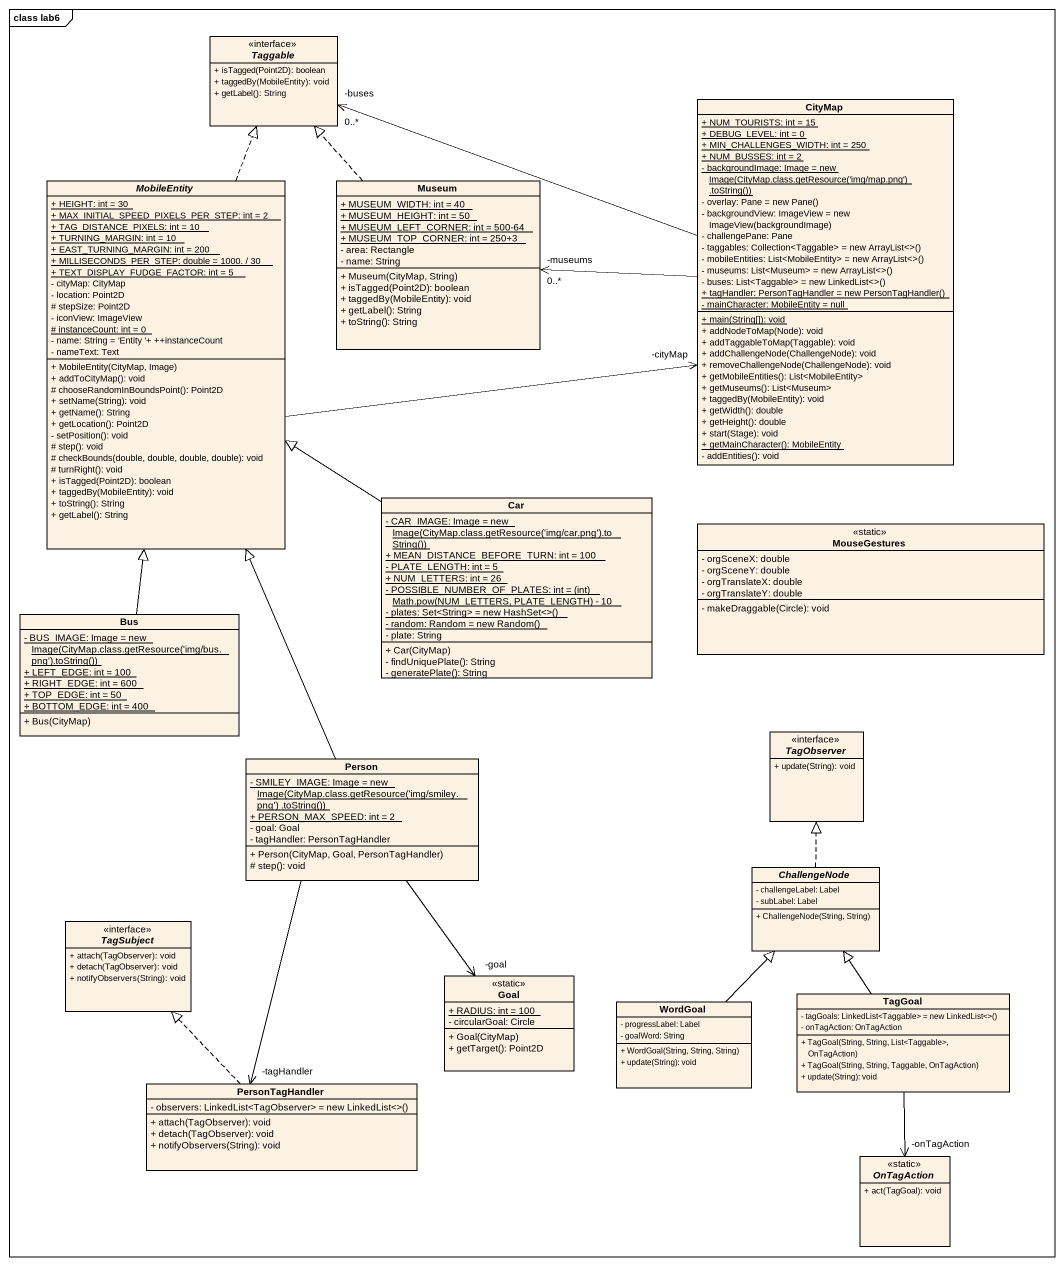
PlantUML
@startuml
mainframe class lab6
hide circle
hide empty members
skinparam classAttributeIconSize 0
interface Taggable <<interface>> {
  + isTagged(Point2D): boolean
  + taggedBy(MobileEntity): void
  + getLabel(): String
}
class CityMap {
  {static} + NUM_TOURISTS: int = 15
  {static} + DEBUG_LEVEL: int = 0
  {static} + MIN_CHALLENGES_WIDTH: int = 250
  {static} + NUM_BUSSES: int = 2
  {static} {field} - backgroundImage: Image = new Image(CityMap.class.getResource('img/map.png') .toString())
  {field} - overlay: Pane = new Pane()
  {field} - backgroundView: ImageView = new ImageView(backgroundImage)
  - challengePane: Pane
  {field} - taggables: Collection<Taggable> = new ArrayList<>()
  {field} - mobileEntities: List<MobileEntity> = new ArrayList<>()
  {field} - museums: List<Museum> = new ArrayList<>()
  {field} - buses: List<Taggable> = new LinkedList<>()
  {static} {field} + tagHandler: PersonTagHandler = new PersonTagHandler()
  {static} - mainCharacter: MobileEntity = null
  {static} + main(String[]): void
  + addNodeToMap(Node): void
  + addTaggableToMap(Taggable): void
  + addChallengeNode(ChallengeNode): void
  + removeChallengeNode(ChallengeNode): void
  + getMobileEntities(): List<MobileEntity>
  + getMuseums(): List<Museum>
  + taggedBy(MobileEntity): void
  + getWidth(): double
  + getHeight(): double
  + start(Stage): void
  {static} + getMainCharacter(): MobileEntity
  - addEntities(): void
}
abstract class MobileEntity {
  {static} + HEIGHT: int = 30
  {static} + MAX_INITIAL_SPEED_PIXELS_PER_STEP: int = 2
  {static} + TAG_DISTANCE_PIXELS: int = 10
  {static} + TURNING_MARGIN: int = 10
  {static} + EAST_TURNING_MARGIN: int = 200
  {static} + MILLISECONDS_PER_STEP: double = 1000. / 30
  {static} + TEXT_DISPLAY_FUDGE_FACTOR: int = 5
  - cityMap: CityMap
  - location: Point2D
  # stepSize: Point2D
  - iconView: ImageView
  {static} # instanceCount: int = 0
  - name: String = 'Entity '+ ++instanceCount
  - nameText: Text
  + MobileEntity(CityMap, Image)
  + addToCityMap(): void
  # chooseRandomInBoundsPoint(): Point2D
  + setName(String): void
  + getName(): String
  + getLocation(): Point2D
  - setPosition(): void
  # step(): void
  # checkBounds(double, double, double, double): void
  # turnRight(): void
  + isTagged(Point2D): boolean
  + taggedBy(MobileEntity): void
  + toString(): String
  + getLabel(): String
}
class Museum {
  {static} + MUSEUM_WIDTH: int = 40
  {static} + MUSEUM_HEIGHT: int = 50
  {static} + MUSEUM_LEFT_CORNER: int = 500-64
  {static} + MUSEUM_TOP_CORNER: int = 250+3
  - area: Rectangle
  - name: String
  + Museum(CityMap, String)
  + isTagged(Point2D): boolean
  + taggedBy(MobileEntity): void
  + getLabel(): String
  + toString(): String
}
class Car {
  {static} {field} - CAR_IMAGE: Image = new Image(CityMap.class.getResource('img/car.png').toString())
  {static} + MEAN_DISTANCE_BEFORE_TURN: int = 100
  {static} - PLATE_LENGTH: int = 5
  {static} + NUM_LETTERS: int = 26
  {static} {field} - POSSIBLE_NUMBER_OF_PLATES: int = (int) Math.pow(NUM_LETTERS, PLATE_LENGTH) - 10
  {static} {field} - plates: Set<String> = new HashSet<>()
  {static} {field} - random: Random = new Random()
  - plate: String
  + Car(CityMap)
  - findUniquePlate(): String
  - generatePlate(): String
}
class MouseGestures <<static>> {
  - orgSceneX: double
  - orgSceneY: double
  - orgTranslateX: double
  - orgTranslateY: double
  - makeDraggable(Circle): void
}
class Bus {
  {static} {field} - BUS_IMAGE: Image = new Image(CityMap.class.getResource('img/bus.png').toString())
  {static} + LEFT_EDGE: int = 100
  {static} + RIGHT_EDGE: int = 600
  {static} + TOP_EDGE: int = 50
  {static} + BOTTOM_EDGE: int = 400
  + Bus(CityMap)
}
interface TagObserver <<interface>> {
  + update(String): void
}
class "Person" as Person_ {
  {static} {field} - SMILEY_IMAGE: Image = new Image(CityMap.class.getResource('img/smiley.png') .toString())
  {static} + PERSON_MAX_SPEED: int = 2
  - goal: Goal
  - tagHandler: PersonTagHandler
  + Person(CityMap, Goal, PersonTagHandler)
  # step(): void
}
abstract class ChallengeNode {
  - challengeLabel: Label
  - subLabel: Label
  + ChallengeNode(String, String)
}
interface TagSubject <<interface>> {
  + attach(TagObserver): void
  + detach(TagObserver): void
  + notifyObservers(String): void
}
class Goal <<static>> {
  {static} + RADIUS: int = 100
  - circularGoal: Circle
  + Goal(CityMap)
  + getTarget(): Point2D
}
class WordGoal {
  - progressLabel: Label
  - goalWord: String
  + WordGoal(String, String, String)
  + update(String): void
}
class TagGoal {
  {field} - tagGoals: LinkedList<Taggable> = new LinkedList<>()
  - onTagAction: OnTagAction
  + TagGoal(String, String, List<Taggable>, OnTagAction)
  + TagGoal(String, String, Taggable, OnTagAction)
  + update(String): void
}
class PersonTagHandler {
  {field} - observers: LinkedList<TagObserver> = new LinkedList<>()
  + attach(TagObserver): void
  + detach(TagObserver): void
  + notifyObservers(String): void
}
interface OnTagAction <<static>> {
  + act(TagGoal): void
}
CityMap -left-> "-buses\n0..*" Taggable
CityMap -left-> "-museums\n0..*" Museum
MobileEntity .up.|> Taggable
MobileEntity -right-> "-cityMap" CityMap
Museum .up.|> Taggable
Car -up-|> MobileEntity
Bus -up-|> MobileEntity
Person_ -up-|> MobileEntity
Person_ --> "-goal" Goal
Person_ --> "-tagHandler" PersonTagHandler
ChallengeNode .up.|> TagObserver
WordGoal -up-|> ChallengeNode
TagGoal -up-|> ChallengeNode
TagGoal --> "-onTagAction" OnTagAction
PersonTagHandler .up.|> TagSubject
@enduml
